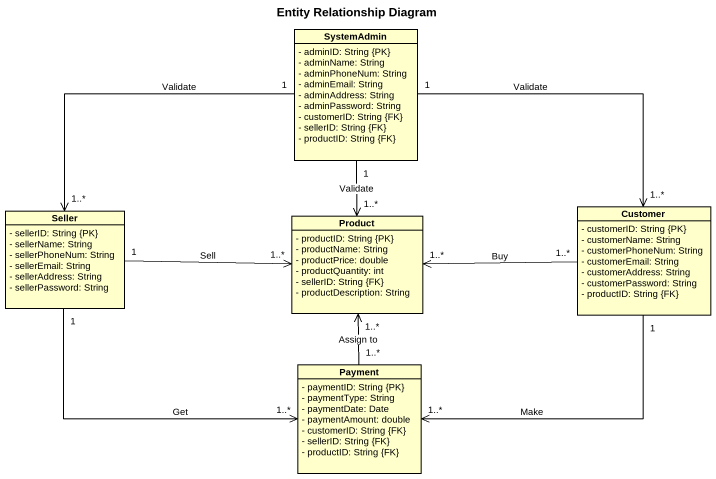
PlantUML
@startuml
title Entity Relationship Diagram
hide circle
hide empty members
skinparam classAttributeIconSize 0
class SystemAdmin {
  - adminID: String {PK}
  - adminName: String
  - adminPhoneNum: String
  - adminEmail: String
  - adminAddress: String
  - adminPassword: String
  - customerID: String {FK}
  - sellerID: String {FK}
  - productID: String {FK}
}
class Seller {
  - sellerID: String {PK}
  - sellerName: String
  - sellerPhoneNum: String
  - sellerEmail: String
  - sellerAddress: String
  - sellerPassword: String
}
class Product {
  - productID: String {PK}
  - productName: String
  - productPrice: double
  - productQuantity: int
  - sellerID: String {FK}
  - productDescription: String
}
class Customer {
  - customerID: String {PK}
  - customerName: String
  - customerPhoneNum: String
  - customerEmail: String
  - customerAddress: String
  - customerPassword: String
  - productID: String {FK}
}
class Payment {
  - paymentID: String {PK}
  - paymentType: String
  - paymentDate: Date
  - paymentAmount: double
  - customerID: String {FK}
  - sellerID: String {FK}
  - productID: String {FK}
}
SystemAdmin "1" -left-> "1..*" Seller : Validate
SystemAdmin "1" --> "1..*" Product : Validate
SystemAdmin "1" -right-> "1..*" Customer : Validate
Seller "1" -right-> "1..*" Product : Sell
Seller "1" -right-> "1..*" Payment : Get
Customer "1..*" -left-> "1..*" Product : Buy
Customer "1" -left-> "1..*" Payment : Make
Payment "1..*" -up-> "1..*" Product : Assign to
@enduml
